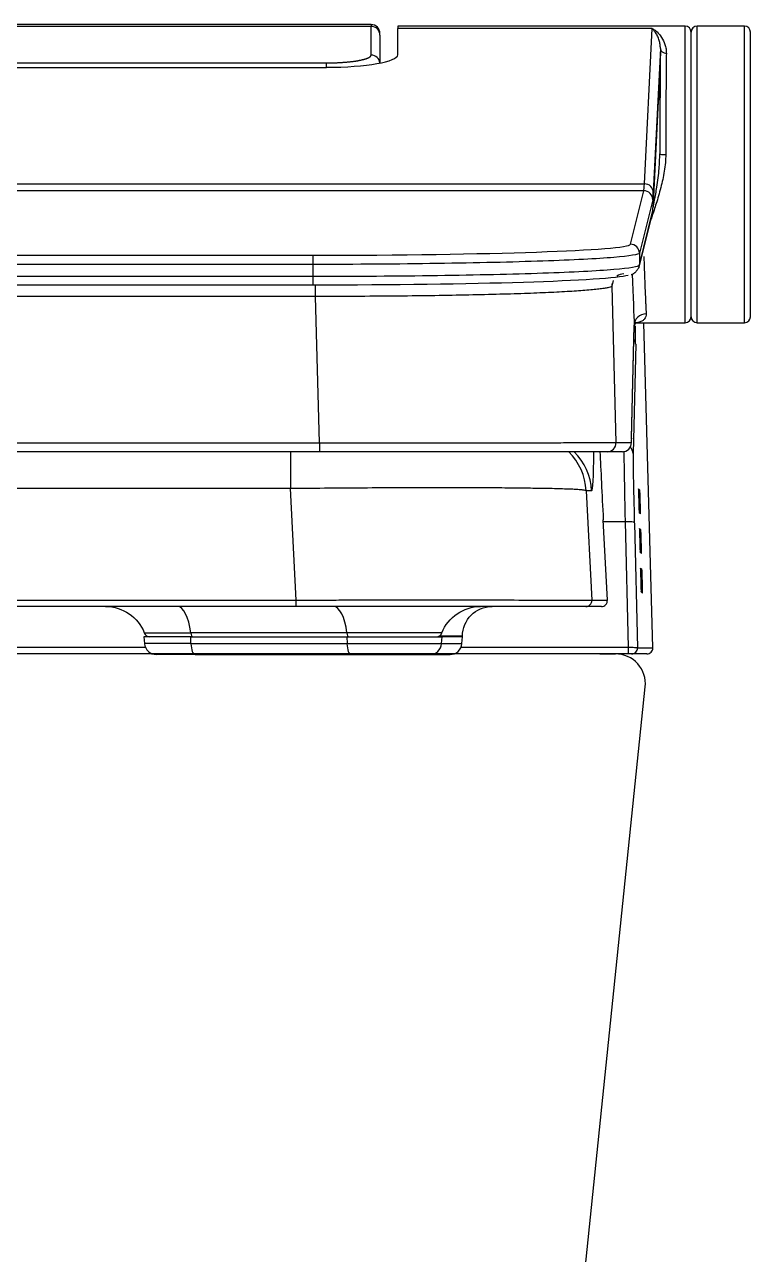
# Model space of a CAD drawing. Extents: x 612 to 6849, y -547 to 2005.
# Drawn here: x 2320.7 to 2443.1, y 98.2 to 305.6 of the extents above; entities that cross this region are included whole.
import ezdxf

# ---------------------------------------------------------------- set-up
doc = ezdxf.new("R2010")
doc.units = 0
doc.header["$LTSCALE"] = 20
doc.header["$MEASUREMENT"] = 0
doc.layers.add('1', color=7, linetype='CONTINUOUS')

msp = doc.modelspace()

# ---------------------------------------------------------------- linework, layer by layer
at = {"layer": '1', "color": 7, "linetype": 'Continuous'}
for p, q in [((2379.1, 305.58), (2075.04, 305.58)), ((2379.1, 305.27), (2075.04, 305.27)), ((2379.1, 305.58), (2379.1, 305.27)), ((2379.1, 300.44), (2379.1, 305.27)), ((2432.07, 305.32), (2383.6, 305.32)), ((2383.6, 305.32), (2383.6, 304.94)), ((2383.6, 300.49), (2383.6, 304.94)), ((2426.48, 304.94), (2383.6, 304.94)), ((2425.19, 278.72), (2426.48, 304.94)), ((2432.07, 255.32), (2432.07, 305.32)), ((2442.07, 305.32), (2434.07, 305.32)), ((2434.07, 255.32), (2434.07, 305.32)), ((2442.07, 255.32), (2442.07, 305.32)), ((2380.6, 303.8), (2380.6, 304.08)), ((2380.6, 303.8), (2380.6, 299.09)), ((2433.07, 256.32), (2433.07, 304.32)), ((2433.07, 304.32), (2433.07, 304.32)), ((2433.07, 256.32), (2433.07, 304.32)), ((2443.07, 256.32), (2443.07, 304.32)), ((2427.89, 301.54), (2426.69, 277.25)), ((2082.54, 299.12), (2371.6, 299.12)), ((2371.6, 298.37), (2371.6, 299.12)), ((2082.54, 298.37), (2371.6, 298.37)), ((2426.7, 275.46), (2427.72, 296.2)), ((2426.7, 275.39), (2427.72, 296.12)), ((2427.77, 293.12), (2427.79, 283.79)), ((2028.95, 278.72), (2425.19, 278.72)), ((2425.09, 277.56), (2029.05, 277.56)), ((2422.84, 268.55), (2425.09, 277.56)), ((2426.59, 276.06), (2424.34, 267.05)), ((2424.34, 265.05), (2426.58, 274.02)), ((2424.29, 264.68), (2426.53, 273.66)), ((2426.32, 272.78), (2426.32, 272.82)), ((2084.8, 266.7), (2369.34, 266.7)), ((2369.34, 265.14), (2369.34, 266.7)), ((2424.34, 267.05), (2424.34, 265.05)), ((2369.34, 265.14), (2084.8, 265.14)), ((2369.34, 263.15), (2369.34, 265.14)), ((2084.8, 263.15), (2369.34, 263.15)), ((2084.8, 261.7), (2369.34, 261.7)), ((2369.34, 261.7), (2369.34, 263.15)), ((2369.34, 261.7), (2369.34, 261.7)), ((2369.74, 259.74), (2369.74, 261.7)), ((2419.92, 262.44), (2419.71, 261.49)), ((2419.71, 261.49), (2420.4, 235.1)), ((2369.74, 259.74), (2084.39, 259.74)), ((2370.39, 235.06), (2369.74, 259.74)), ((2423.65, 255.32), (2432.07, 255.32)), ((2426.6, 200.5), (2425.1, 255.32)), ((2434.07, 255.32), (2442.07, 255.32)), ((2423.04, 235.84), (2423.49, 254.88)), ((2423.04, 235.76), (2423.49, 254.87)), ((2423.72, 251.68), (2423.29, 233.26)), ((2083.75, 235.06), (2370.39, 235.06)), ((2370.39, 235.06), (2370.39, 233.56)), ((2420.4, 235.1), (2422.99, 235.1)), ((2370.39, 233.56), (2083.75, 233.56)), ((2365.51, 233.56), (2365.51, 227.34)), ((2418.9, 233.56), (2370.39, 233.56)), ((2421.49, 233.56), (2418.9, 233.56)), ((2365.51, 227.34), (2088.63, 227.34)), ((2366.48, 208.56), (2365.51, 227.34)), ((2415.37, 226.99), (2416.32, 208.52)), ((2416.29, 226.99), (2415.37, 226.99)), ((2424.18, 227.29), (2424.43, 227.09)), ((2418.95, 208.52), (2418.25, 222.1)), ((2424.28, 223.52), (2424.35, 223.46)), ((2424.53, 223.09), (2424.29, 223.29)), ((2422, 221.76), (2418.27, 221.76)), ((2422.53, 200.59), (2422, 221.76)), ((2423.49, 221.61), (2423.5, 221.52)), ((2423.5, 221.52), (2424.03, 200.5)), ((2424.36, 220.62), (2424.6, 220.42)), ((2424.45, 216.85), (2424.53, 216.78)), ((2424.71, 216.41), (2424.46, 216.61)), ((2424.53, 213.95), (2424.78, 213.74)), ((2424.63, 210.17), (2424.7, 210.11)), ((2424.88, 209.74), (2424.64, 209.94)), ((2087.66, 208.56), (2366.48, 208.56)), ((2366.48, 207.47), (2087.66, 207.47)), ((2366.48, 207.47), (2366.48, 208.56)), ((2415.32, 207.47), (2366.48, 207.47)), ((2417.95, 207.47), (2415.32, 207.47)), ((2416.32, 208.52), (2418.95, 208.52)), ((2340.79, 202.38), (2340.9, 201.21)), ((2348.69, 202.38), (2340.79, 202.38)), ((2340.86, 203.02), (2348.71, 203.02)), ((2348.73, 201.21), (2340.9, 201.21)), ((2348.73, 201.21), (2348.69, 202.38)), ((2348.69, 202.38), (2375, 202.38)), ((2375.02, 203.02), (2348.71, 203.02)), ((2348.73, 201.21), (2375.04, 201.21)), ((2375, 202.38), (2375.04, 201.21)), ((2375, 202.38), (2391.11, 202.38)), ((2391.04, 203.02), (2375.02, 203.02)), ((2375.04, 201.21), (2391, 201.21)), ((2394.51, 202.47), (2390.51, 202.47)), ((2391, 201.21), (2391.11, 202.38)), ((2391, 201.21), (2394.41, 201.21)), ((2394.51, 202.38), (2391.11, 202.38)), ((2394.41, 201.21), (2394.51, 202.38)), ((2394.51, 202.38), (2394.51, 202.47)), ((2342.3, 199.47), (2111.83, 199.47)), ((2113.08, 200.59), (2341.05, 200.59)), ((2417.67, 199.47), (2227.07, 199.47)), ((2349.41, 199.38), (2342.89, 199.38)), ((2349.41, 199.38), (2375.72, 199.38)), ((2375.72, 199.38), (2389.01, 199.38)), ((2389.01, 199.38), (2392.42, 199.38)), ((2422.53, 199.47), (2393, 199.47)), ((2394.25, 200.59), (2422.53, 200.59)), ((2417.67, 199.47), (2420.32, 199.47)), ((2422.53, 199.47), (2422.53, 200.59)), ((2423.03, 199.47), (2422.53, 199.47)), ((2425.6, 199.47), (2423.03, 199.47)), ((2424.03, 200.5), (2426.6, 200.5)), ((2411.97, 64.27), (2425.32, 193.92))]:
    msp.add_line(p, q, dxfattribs=at)
for centre, radius, start, end in [((2379.1, 304.08), 1.5, 0, 90), ((2432.07, 304.32), 1, 0, 90), ((2434.07, 304.32), 1, 90, 180), ((2442.07, 304.32), 1, 0, 90), ((2432.07, 256.32), 1, 270, 0), ((2434.07, 256.32), 1, 180, 270), ((2442.07, 256.32), 1, 270, 0), ((2341.79, 203.38), 1, 201.3525, 270), ((2342.89, 201.38), 2, 185, 270), ((2389.01, 201.38), 2, 270, 355), ((2390.11, 203.38), 1, 270, 338.6475), ((2392.42, 201.38), 2, 270, 355)]:
    msp.add_arc(centre, radius, start, end, dxfattribs=at)
at = {"layer": '1', "color": 7, "linetype": 'Continuous', "extrusion": (-6.12323e-17, 0, -1)}
for centre, radius, start, end in [((-2334.34, 200.47), 7, 90, 158.6475), ((-2397.56, 200.47), 7, 21.3525, 90), ((-2399.51, 202.47), 5, 0, 90)]:
    msp.add_arc(centre, radius, start, end, dxfattribs=at)
at = {"layer": '1', "color": 7, "linetype": 'Continuous'}
for centre, major_axis, ratio, start_param, end_param in [((2379.1, 303.8), (1.5, 0), 0.984808, 0, 1.570796), ((2428.02, 280.32), (0, 26), 0.008727, 0.616313, 1.436963), ((2428.89, 301.54), (-1, 0.012), 0.815994, 0.015097, 1.580849), ((2371.6, 300.49), (12, 0), 0.176327, 4.712389, 6.283185), ((2379.1, 298.96), (1.5, 0), 0.984808, 0.08308, 1.570796), ((2427.73, 291.77), (0, 4.5), 0.008727, 5.018803, 6.457718), ((2426.22, 296.2), (-1.5, 0.07), 0.984771, 3.141593, 3.191808), ((2426.27, 293.12), (-1.5, 0), 0.301641, 2.610817, 3.13244), ((2428.79, 283.79), (-1, 0.001), 0.133434, 0.008805, 1.570953), ((2425.19, 277.25), (1.5, -0.07), 0.984771, 0.050216, 1.619497), ((2425.09, 276.06), (1.46, -0.36), 0.999353, 0.245041, 1.815533), ((2426.56, 357.51), (0, 81.5), 0.008727, 3.176499, 3.316126), ((2425.08, 274.02), (1.46, -0.36), 0.999353, 6.283184, 6.528227), ((2426.55, 372.46), (0, 98.5), 0.008727, 3.176499, 3.316126), ((2425.2, 275.46), (1.5, -0.07), 0.984771, 0, 0.050216), ((2369.34, 268.56), (53.5, 0), 0.034899, 4.712389, 6.274464), ((2422.84, 267.05), (1.46, -0.36), 0.999353, 0.245041, 1.815533), ((2369.34, 263.57), (53.5, 0), 0.034899, 4.712389, 6.16053), ((2421.71, 261.54), (-1.95, 0.44), 0.99936, 4.932346, 5.547892), ((2422.9, 280.27), (-0.71, 27), 0.008721, 2.236778, 2.793914), ((2422.84, 265.05), (1.46, -0.36), 0.999353, 6.215062, 6.283184), ((2422.84, 265.05), (1.46, -0.36), 0.999353, 6.283184, 6.528227), ((2421.71, 261.54), (-1.95, 0.44), 0.99936, 6.283183, 6.529611), ((2425.49, 254.94), (2, 0.1), 0.940106, 1.523558, 3.115999), ((2422.99, 277.78), (-0.69, 26.5), 0.008721, 3.315897, 3.661145), ((2422.22, 251.64), (1.5, -0.03), 0.9848, 0.050245, 0.645119), ((2418.9, 235.06), (0, 1.5), 0.999962, 3.141593, 4.738569), ((2421.49, 235.06), (0, 1.5), 0.999962, 3.141593, 4.738569), ((2421.79, 233.22), (1.5, -0.03), 0.9848, 0.050245, 0.858242), ((2421.72, 283.6), (-1.27, 48.5), 0.008721, 3.141364, 3.315897), ((2421.55, 235.8), (1.5, -0.03), 0.9848, 6.283165, 6.33343), ((2405.38, 226.47), (0, -10), 0.999962, 1.623156, 2.359052), ((2406.31, 226.47), (0, -10), 0.999962, 1.623156, 2.359052), ((2389.56, 736.99), (-26.73, 510), 0.008703, 3.141136, 3.301794), ((2418.54, 219.79), (-1, 19), 0.008703, 0.759402, 1.448167), ((2423.65, 219.97), (-0.35, 13.5), 0.008721, 0.174305, 1.448395), ((2424.24, 225.29), (-0.05, 2), 0.006534, 6.277405, 9.418997), ((2423.68, 227.28), (0.321, 0.383), 0.999932, 5.324461, 5.436668), ((2423.93, 227.08), (0.321, 0.383), 0.999932, 4.400658, 5.436668), ((2424.48, 225.09), (-0.05, 2), 0.006534, 3.135812, 6.277405), ((2423.79, 223.28), (0.321, 0.383), 0.999932, 5.436668, 5.545498), ((2424.03, 223.07), (0.321, 0.383), 0.999932, 5.436668, 6.283185), ((2422, 221.57), (-1.5, -0.04), 0.121831, 3.150382, 4.709329), ((2424.41, 218.62), (-0.05, 2), 0.006534, 6.277405, 9.418997), ((2423.86, 220.61), (0.321, 0.383), 0.999932, 5.324461, 5.436668), ((2424.1, 220.4), (0.321, 0.383), 0.999932, 4.400658, 5.436668), ((2424.65, 218.41), (-0.05, 2), 0.006534, 3.135812, 6.277405), ((2423.96, 216.6), (0.321, 0.383), 0.999932, 5.436668, 5.545498), ((2424.21, 216.4), (0.321, 0.383), 0.999932, 5.436668, 6.283185), ((2424.03, 213.93), (0.321, 0.383), 0.999932, 5.324461, 5.436668), ((2424.59, 211.94), (-0.05, 2), 0.006534, 6.277405, 9.418997), ((2424.28, 213.73), (0.321, 0.383), 0.999932, 4.400658, 5.436668), ((2424.83, 211.74), (-0.05, 2), 0.006534, 3.135812, 6.277405), ((2424.14, 209.93), (0.321, 0.383), 0.999932, 5.436668, 5.545498), ((2424.38, 209.73), (0.321, 0.383), 0.999932, 5.436668, 6.283185), ((2346.48, 200.47), (0, -7), 0.34202, 1.943468, 3.141593), ((2372.8, 200.47), (0, -7), 0.34202, 1.943468, 3.141593), ((2415.32, 208.47), (0, -1), 0.999962, 0, 1.623156), ((2417.95, 208.47), (0, -1), 0.999962, 0, 1.623156), ((2349.03, 203.38), (0, -1), 0.34202, 5.085061, 6.283185), ((2349.41, 201.38), (0, -2), 0.34202, 4.799655, 6.283185), ((2375.34, 203.38), (0, -1), 0.34202, 5.085061, 6.283185), ((2375.72, 201.38), (0, -2), 0.34202, 4.799655, 6.283185), ((2420.32, 194.44), (0, -5.03), 0.999962, 1.466077, 3.141593), ((2423.03, 200.47), (0, -1), 0.999962, 0, 1.596976), ((2425.6, 200.47), (0, -1), 0.999962, 0, 1.596976)]:
    msp.add_ellipse(centre, major_axis=major_axis, ratio=ratio, start_param=start_param, end_param=end_param, dxfattribs=at)
for points, knots in [([(2427.89, 301.54), (2427.88, 301.76), (2427.86, 302.25), (2427.69, 302.95), (2427.42, 303.65), (2427.01, 304.36), (2426.68, 304.73), (2426.48, 304.94)], [0, 0, 0, 0, 0.139577, 0.306195, 0.499952, 0.70495, 1, 1, 1, 1]), ([(2426.48, 304.94), (2426.65, 304.84), (2426.93, 304.67), (2427.49, 304.2), (2428.1, 303.47), (2428.62, 302.46), (2428.86, 301.51), (2428.88, 300.98), (2428.89, 300.72)], [0, 0, 0, 0, 0.148139, 0.249812, 0.500076, 0.749769, 0.879437, 1, 1, 1, 1]), ([(2428.89, 300.72), (2428.88, 300.23), (2428.87, 299.26), (2428.86, 297.58), (2428.84, 295.8), (2428.83, 293.9), (2428.82, 291.93), (2428.81, 289.9), (2428.8, 287.84), (2428.8, 285.76), (2428.8, 284.35), (2428.79, 283.66)], [0, 0, 0, 0, 0.119373, 0.236681, 0.351924, 0.465101, 0.576212, 0.685257, 0.792237, 0.897151, 1, 1, 1, 1]), ([(2428.79, 283.66), (2428.78, 283.21), (2428.75, 282.27), (2428.5, 280.4), (2427.97, 278.07), (2427.34, 275.91), (2426.78, 274.15), (2426.49, 273.29), (2426.32, 272.78)], [0, 0, 0, 0, 0.120561, 0.250223, 0.499921, 0.750198, 0.85185, 1, 1, 1, 1]), ([(2426.68, 274.66), (2426.76, 275.09), (2426.97, 276.26), (2427.34, 278.46), (2427.7, 281.08), (2427.77, 282.96), (2427.79, 283.79)], [0, 0, 0, 0, 0.144569, 0.393417, 0.733579, 1, 1, 1, 1]), ([(2424.34, 267.05), (2424.27, 266.8), (2422.8, 266.55), (2417.23, 266.09), (2413.14, 265.88), (2402.97, 265.53), (2396.89, 265.39), (2383.65, 265.19), (2376.5, 265.14), (2369.34, 265.14)], [0, 0, 0, 0, 0.25, 0.25, 0.5, 0.5, 0.75, 0.75, 1, 1, 1, 1]), ([(2425.1, 266.49), (2425.1, 266.45), (2425.12, 265.81), (2425.16, 264.64), (2425.21, 263.08), (2425.27, 261.72), (2425.31, 260.53), (2425.36, 259.5), (2425.4, 258.64), (2425.43, 257.91), (2425.46, 257.3), (2425.48, 256.97), (2425.49, 256.82)], [0, 0, 0, 0, 0.008826, 0.145058, 0.274766, 0.397949, 0.514606, 0.624738, 0.728343, 0.825422, 0.915975, 1, 1, 1, 1]), ([(2369.34, 263.15), (2376.5, 263.15), (2383.65, 263.2), (2396.9, 263.39), (2402.97, 263.53), (2413.14, 263.88), (2417.23, 264.09), (2422.8, 264.55), (2424.27, 264.8), (2424.34, 265.05)], [0, 0, 0, 0, 0.25, 0.25, 0.5, 0.5, 0.75, 0.75, 1, 1, 1, 1]), ([(2419.71, 261.49), (2419.68, 261.45), (2419.61, 261.37), (2419.22, 261.24), (2418.61, 261.12), (2417.78, 261.01), (2416.76, 260.89), (2415.54, 260.78), (2414.14, 260.68), (2412.59, 260.58), (2410.88, 260.48), (2409.03, 260.39), (2407.06, 260.31), (2404.21, 260.2), (2400.25, 260.08), (2394.92, 259.96), (2389.12, 259.86), (2382.92, 259.79), (2376.41, 259.75), (2371.97, 259.74), (2369.74, 259.74)], [0, 0, 0, 0, 0.044628, 0.088719, 0.132274, 0.175293, 0.217776, 0.259724, 0.301136, 0.342014, 0.382356, 0.422164, 0.461437, 0.500177, 0.581116, 0.662997, 0.745823, 0.829598, 0.914323, 1, 1, 1, 1]), ([(2425.49, 256.82), (2425.48, 256.66), (2425.46, 256.33), (2425.23, 255.93), (2424.86, 255.6), (2424.38, 255.39), (2424, 255.33), (2423.83, 255.32)], [0, 0, 0, 0, 0.170582, 0.361195, 0.573208, 0.807614, 1, 1, 1, 1]), ([(2370.39, 235.06), (2371.59, 235.06), (2373.96, 235.07), (2377.44, 235.07), (2380.75, 235.07), (2383.89, 235.08), (2386.86, 235.08), (2389.65, 235.08), (2392.25, 235.08), (2394.67, 235.09), (2396.91, 235.09), (2398.97, 235.09), (2400.86, 235.09), (2402.59, 235.09), (2404.16, 235.09), (2406.78, 235.09), (2410.19, 235.09), (2413.91, 235.1), (2416.8, 235.1), (2418.84, 235.1), (2420.12, 235.1), (2420.31, 235.1), (2420.4, 235.1)], [0, 0, 0, 0, 0.046326, 0.091021, 0.134086, 0.175521, 0.215326, 0.2535, 0.290043, 0.324957, 0.358239, 0.389891, 0.419913, 0.448303, 0.475063, 0.500193, 0.587345, 0.672956, 0.757026, 0.839556, 0.920547, 1, 1, 1, 1]), ([(2422, 221.76), (2421.98, 222.39), (2421.95, 223.64), (2421.92, 225.44), (2421.88, 227.11), (2421.86, 228.65), (2421.83, 230.03), (2421.81, 231.25), (2421.8, 232.3), (2421.79, 233.09), (2421.79, 233.51), (2421.79, 233.67)], [0, 0, 0, 0, 0.123688, 0.245008, 0.363961, 0.480546, 0.594764, 0.706615, 0.8161, 0.92322, 1, 1, 1, 1]), ([(2415.37, 226.99), (2415.33, 227.01), (2415.26, 227.05), (2414.85, 227.11), (2414.22, 227.17), (2413.38, 227.22), (2412.33, 227.26), (2411.1, 227.3), (2409.7, 227.34), (2408.14, 227.37), (2406.44, 227.39), (2404.61, 227.42), (2402.68, 227.44), (2399.84, 227.46), (2395.87, 227.48), (2390.51, 227.49), (2384.7, 227.48), (2378.53, 227.45), (2372.09, 227.41), (2367.71, 227.36), (2365.51, 227.34)], [0, 0, 0, 0, 0.045456, 0.090227, 0.134313, 0.177714, 0.220433, 0.262468, 0.303821, 0.344493, 0.384484, 0.423795, 0.462427, 0.50038, 0.582345, 0.66482, 0.747815, 0.831337, 0.915396, 1, 1, 1, 1]), ([(2366.48, 208.56), (2367.68, 208.56), (2370.08, 208.56), (2373.65, 208.57), (2377.17, 208.57), (2380.63, 208.57), (2384, 208.58), (2387.27, 208.58), (2390.42, 208.58), (2393.45, 208.58), (2396.33, 208.57), (2399.05, 208.57), (2403.1, 208.57), (2408.01, 208.56), (2412.12, 208.55), (2414.59, 208.54), (2416, 208.54), (2416.21, 208.53), (2416.32, 208.52)], [0, 0, 0, 0, 0.04625, 0.092332, 0.138248, 0.184001, 0.229592, 0.275023, 0.320297, 0.365415, 0.410381, 0.455195, 0.499861, 0.622764, 0.749601, 0.829045, 0.91251, 1, 1, 1, 1]), ([(2422.53, 200.59), (2422.7, 200.59), (2423.05, 200.6), (2423.54, 200.58), (2423.93, 200.55), (2423.99, 200.51), (2424.03, 200.5)], [0, 0, 0, 0, 0.217207, 0.456299, 0.717245, 1, 1, 1, 1])]:
    msp.add_open_spline(points, degree=3, knots=knots, dxfattribs=at)
for points, degree in [([(2371.6, 299.12), (2372.34, 299.12), (2373.78, 299.17), (2375.15, 299.27), (2376.38, 299.41), (2377.42, 299.6), (2378.24, 299.81), (2378.81, 300.06), (2379.1, 300.31), (2379.1, 300.44)], 2), ([(2425.09, 277.56), (2425.12, 277.69), (2425.15, 278.08), (2425.19, 278.72)], 3), ([(2422.96, 263.45), (2423.55, 263.52), (2424.27, 264.61)], 2), ([(2423.45, 254.8), (2423.84, 255.4), (2423.82, 255.4)], 2)]:
    msp.add_open_spline(points, degree=degree, dxfattribs=at)

doc.saveas('drawing.dxf')
